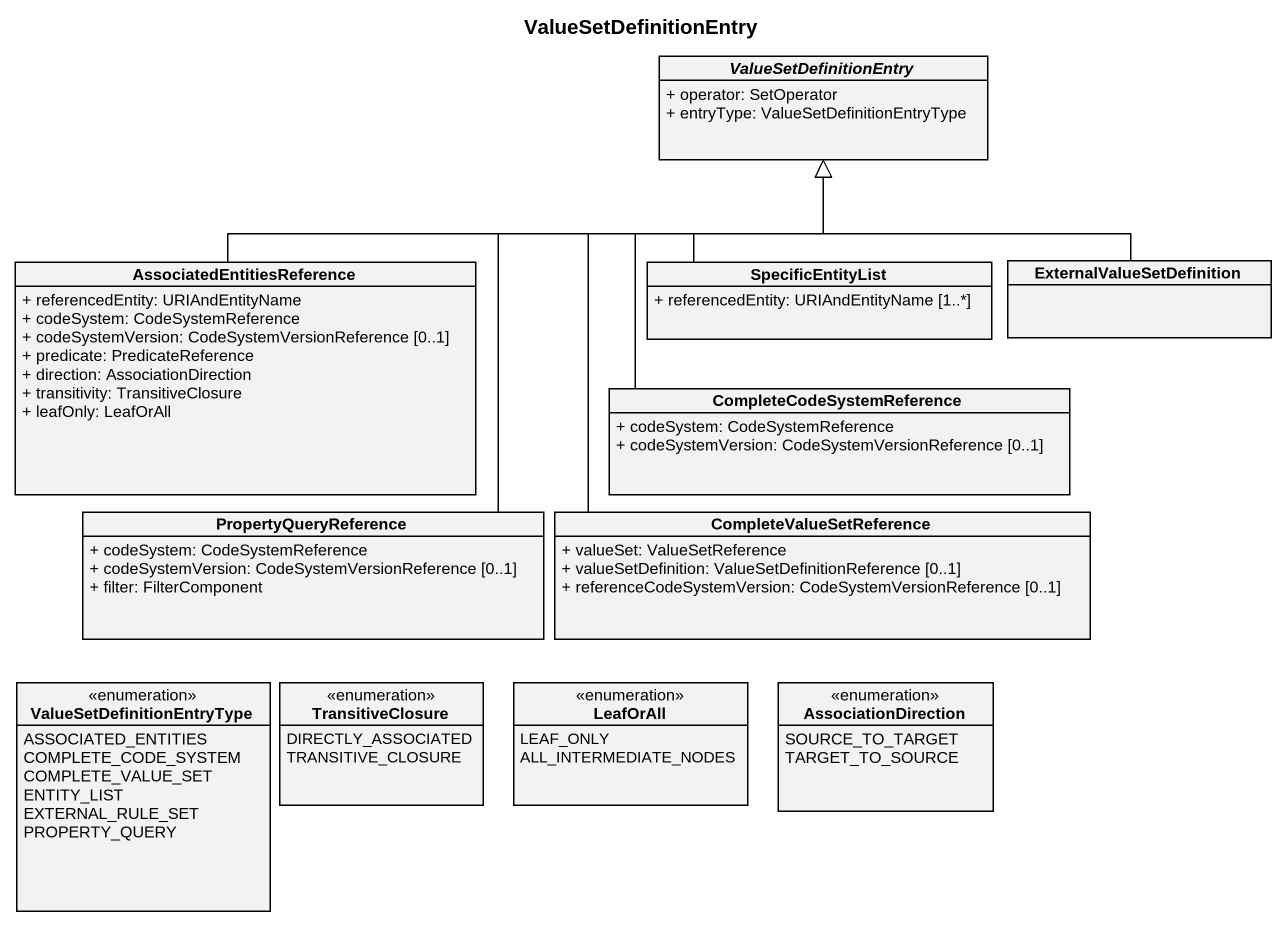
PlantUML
@startuml
title ValueSetDefinitionEntry
hide circle
hide empty members
skinparam classAttributeIconSize 0
abstract class ValueSetDefinitionEntry {
  + operator: SetOperator
  + entryType: ValueSetDefinitionEntryType
}
class AssociatedEntitiesReference {
  + referencedEntity: URIAndEntityName
  + codeSystem: CodeSystemReference
  + codeSystemVersion: CodeSystemVersionReference [0..1]
  + predicate: PredicateReference
  + direction: AssociationDirection
  + transitivity: TransitiveClosure
  + leafOnly: LeafOrAll
}
class SpecificEntityList {
  + referencedEntity: URIAndEntityName [1..*]
}
class ExternalValueSetDefinition
class CompleteCodeSystemReference {
  + codeSystem: CodeSystemReference
  + codeSystemVersion: CodeSystemVersionReference [0..1]
}
class PropertyQueryReference {
  + codeSystem: CodeSystemReference
  + codeSystemVersion: CodeSystemVersionReference [0..1]
  + filter: FilterComponent
}
class CompleteValueSetReference {
  + valueSet: ValueSetReference
  + valueSetDefinition: ValueSetDefinitionReference [0..1]
  + referenceCodeSystemVersion: CodeSystemVersionReference [0..1]
}
enum ValueSetDefinitionEntryType {
  ASSOCIATED_ENTITIES
  COMPLETE_CODE_SYSTEM
  COMPLETE_VALUE_SET
  ENTITY_LIST
  EXTERNAL_RULE_SET
  PROPERTY_QUERY
}
enum TransitiveClosure {
  DIRECTLY_ASSOCIATED
  TRANSITIVE_CLOSURE
}
enum LeafOrAll {
  LEAF_ONLY
  ALL_INTERMEDIATE_NODES
}
enum AssociationDirection {
  SOURCE_TO_TARGET
  TARGET_TO_SOURCE
}
AssociatedEntitiesReference -right-|> ValueSetDefinitionEntry
SpecificEntityList -up-|> ValueSetDefinitionEntry
ExternalValueSetDefinition -up-|> ValueSetDefinitionEntry
CompleteCodeSystemReference -up-|> ValueSetDefinitionEntry
PropertyQueryReference -up-|> ValueSetDefinitionEntry
CompleteValueSetReference -up-|> ValueSetDefinitionEntry
@enduml
